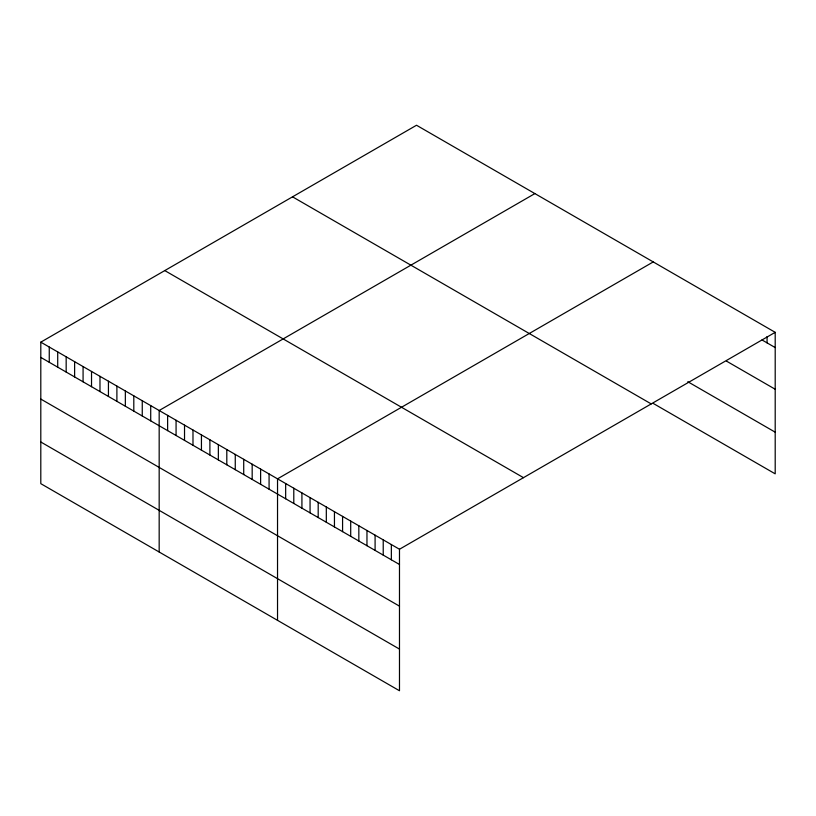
<?xml version="1.0" encoding="UTF-8"?>
<svg xmlns="http://www.w3.org/2000/svg" width="816" height="816" viewBox="0 0 816 816"><rect width="100%" height="100%" fill="white"/><g stroke="black" fill="none" stroke-linecap="round" stroke-linejoin="round"><path stroke-width="1.22" d="M40.8 342.159L399.483 549.25L399.483 690.754L40.8 483.664L40.8 342.159L416.517 125.246L775.2 332.336L775.2 473.841L653.249 403.43M534.878 193.586L159.171 410.499L159.171 552.004M653.249 261.926L277.532 478.839L277.532 620.344M399.483 549.25L775.2 332.336M761.991 339.946L775.2 347.575M726.413 361.08L775.2 389.242M687.796 381.715L775.2 432.174M292.526 196.829L651.219 403.92M164.781 270.586L523.474 477.666M40.8 357.408L399.483 564.488M40.8 399.075L399.483 606.155M40.8 441.997L399.483 649.087M767.071 336.529L767.071 342.883M391.354 544.558L391.354 559.796M383.224 539.866L383.224 555.104M375.095 535.174L375.095 550.412M366.965 530.471L366.965 545.72M358.836 525.779L358.836 541.018M350.707 521.087L350.707 536.326M342.577 516.395L342.577 531.634M334.448 511.703L334.448 526.942M326.318 507.001L326.318 522.25M318.189 502.309L318.189 517.548M310.06 497.617L310.06 512.856M301.92 492.925L301.92 508.164M293.791 488.233L293.791 503.472M285.661 483.531L285.661 498.78M269.076 473.963L269.076 489.202M260.62 469.078L260.62 484.316M252.175 464.202L252.175 479.441M243.719 459.316L243.719 474.555M235.263 454.43L235.263 469.679M226.807 449.555L226.807 464.794M218.351 444.669L218.351 459.918M209.896 439.793L209.896 455.032M201.44 434.908L201.44 450.146M192.984 430.032L192.984 445.271M184.528 425.146L184.528 440.385M176.072 420.26L176.072 435.509M167.627 415.385L167.627 430.624M150.715 405.623L150.715 420.862M142.259 400.738L142.259 415.976M133.804 395.862L133.804 411.101M125.348 390.976L125.348 406.215M116.892 386.101L116.892 401.339M108.436 381.215L108.436 396.454M99.98 376.329L99.98 391.578M91.525 371.453L91.525 386.692M83.079 366.568L83.079 381.817M74.623 361.692L74.623 376.931M66.167 356.806L66.167 372.045M57.712 351.931L57.712 367.169M49.256 347.045L49.256 362.284"/></g></svg>
